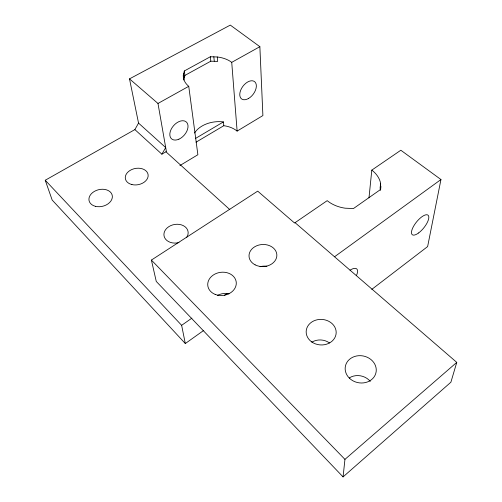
<?xml version="1.0" encoding="UTF-8"?>
<svg xmlns="http://www.w3.org/2000/svg" width="502" height="502" viewBox="0 0 502 502"><rect width="100%" height="100%" fill="white"/><g stroke="black" fill="none" stroke-linecap="round" stroke-linejoin="round"><path stroke-width="0.75" d="M371.794 289.378L427.629 246.576L440.957 179.534L400.834 150.236L371.806 170.115A31.049 22.872 3.5 0 1 380.623 183.431L380.673 189.423L353.446 208.55L345.156 208.192A31.049 22.872 3.5 0 1 327.197 200.662L294.561 223.013L257.695 191.136L151.397 260.074L156.266 281.44L343.067 476.9L450.896 382.21L456.764 362.381L295.063 222.668M368.983 197.907L371.806 170.115M343.067 476.9L344.949 459.368L456.764 362.381M380.623 183.431L380.114 187.798L380.334 190.045M380.491 190.063L380.918 186.424M184.303 70.983L184.905 75.419L183.889 80.056L183.28 75.62L184.303 70.983L210.344 56.751L217.253 56.971A27.29 17.765 -4.8 0 1 231.729 62.355L259.867 46.68L230.299 25.1L129.503 78.87L138.539 123.097L165.698 147.569L161.864 154.183L134.881 129.591L45.236 180.243L52.17 200.047L185.307 343.544L203.762 330.391M134.881 129.591L138.539 123.097M334.533 256.773L440.957 179.534M185.307 343.544L181.636 325.321L191.883 318.149M224.545 295.289L227.105 293.494M179.892 165.566L197.882 154.729L188.746 86.313A27.29 17.765 -4.8 0 1 183.28 75.62M196.062 142.179L223.792 125.707A25.025 17.614 -5.2 0 1 237.12 131.097L262.897 115.567L259.867 46.68M195.554 138.408L223.428 121.917L223.792 125.707M161.864 154.183L166.388 151.522L157.979 103.456L129.503 78.87M157.979 103.456L188.746 86.313M184.905 75.419L210.802 61.194L217.68 61.413L217.253 56.971M165.936 151.786L229.803 209.598M151.397 260.074L344.949 459.368M45.236 180.243L181.636 325.321M183.563 73.286L184.171 77.728M210.344 56.751L210.802 61.194M213.827 56.713L214.266 61.156M231.729 62.355L237.12 131.097M194.531 133.011A25.15 17.626 -5.2 0 1 223.428 121.917M178.982 242.56A12.205 9.318 -10 0 1 163.916 234.403A12.205 9.318 -10 0 1 179.333 224.407A12.205 9.318 -10 0 1 186.474 237.697M349.448 377.805A15.06 13.309 12.4 0 1 370.269 381.388M217.542 295.371A13.849 11.439 -8.1 0 1 229.031 293.865M350.019 270.189A13.115 5.208 -48.8 0 1 356.558 275.272M260.023 266.706A13.472 10.912 -3.2 0 1 266.913 266.305M312.049 342.044A14.483 12.544 4.4 0 1 329.5 342.96M95.43 206.322A11.885 8.528 -13.5 0 0 112.348 196.125A11.885 8.528 -13.5 0 0 94.163 191.519A11.885 8.528 -13.5 0 0 95.43 206.322M131.907 184.56A11.546 8.239 -10.8 0 0 148.121 174.79A11.546 8.239 -10.8 0 0 130.125 170.391A11.546 8.239 -10.8 0 0 131.907 184.56M248.465 98.517A10.812 6.501 -53.4 0 0 255.029 82.046A10.812 6.501 -53.4 0 0 240.684 90.209A10.812 6.501 -53.4 0 0 248.465 98.517M178.881 139.198A11.213 7.128 -49.1 0 0 186.832 122.513A11.213 7.128 -49.1 0 0 171.063 129.485A11.213 7.128 -49.1 0 0 178.881 139.198M418.593 232.966A12.556 4.687 -51.1 0 0 428.325 215.471A12.556 4.687 -51.1 0 0 413.522 226.377A12.556 4.687 -51.1 0 0 418.593 232.966M349.731 378.495A15.631 13.592 11.2 0 0 375.747 373.544A15.631 13.592 11.2 0 0 356.646 355.962A15.631 13.592 11.2 0 0 349.731 378.495M311.711 341.918A15.016 12.776 3.9 0 0 335.995 334.464A15.016 12.776 3.9 0 0 315.821 320.125A15.016 12.776 3.9 0 0 311.711 341.918M215.195 294.41A14.332 11.615 -7.7 0 0 236.291 282.896A14.332 11.615 -7.7 0 0 214.536 274.268A14.332 11.615 -7.7 0 0 215.195 294.41M255.116 264.849A13.937 11.057 -3.1 0 0 276.828 256.064A13.937 11.057 -3.1 0 0 256.873 245.704A13.937 11.057 -3.1 0 0 255.116 264.849"/></g></svg>
